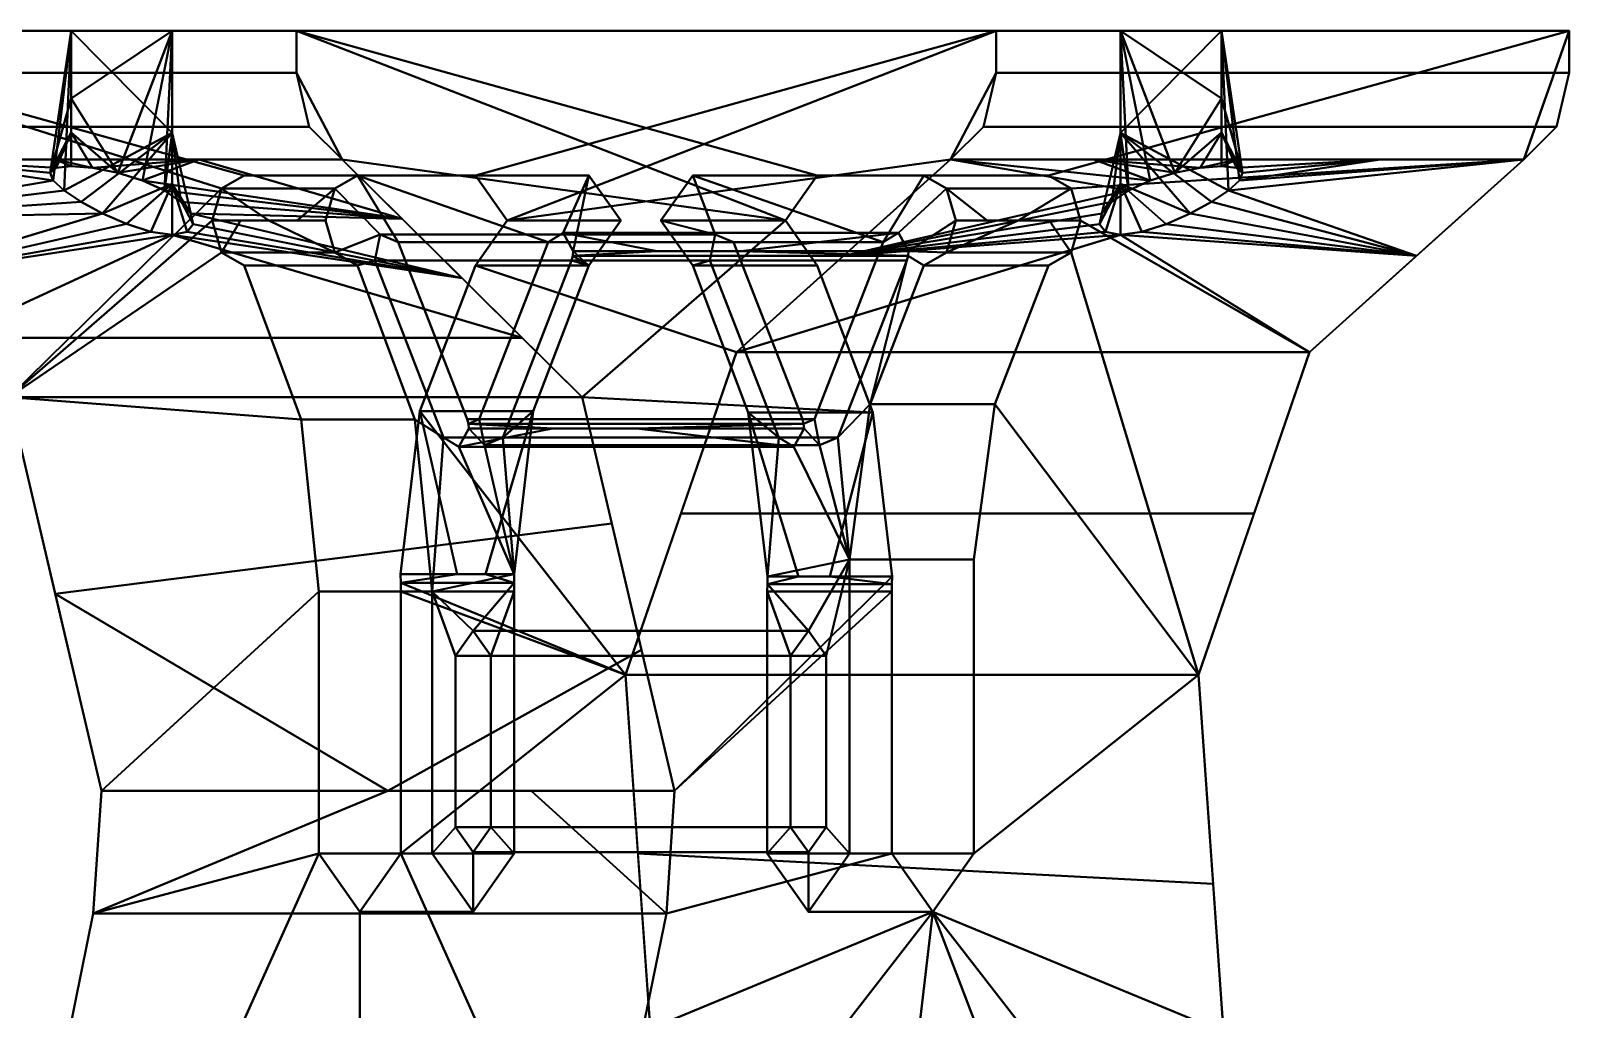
# Model space of a CAD drawing. Header units: millimetres. Extents: x -3275 to 3275, y -1040 to 450.
# Drawn here: x 53.5 to 121.8, y -497.3 to -454 of the extents above; entities that cross this region are included whole.
import ezdxf

# ---------------------------------------------------------------- set-up
doc = ezdxf.new("R2010")
doc.units = ezdxf.units.MM
doc.layers.add('I-FURN-PNLS', color=7, linetype='Continuous', lineweight=40)

msp = doc.modelspace()

# ---------------------------------------------------------------- meshes
at = {"layer": 'I-FURN-PNLS', "color": 250, "true_color": 0x191919}
mesh = msp.add_polyface(dxfattribs=at)
corners = [(65.329, -453.97, 871.962), (39.916, -453.97, 897.375), (96.343, -453.97, 953.802), (121.757, -453.97, 928.389), (101.855, -453.97, 933.901), (106.345, -453.97, 933.901), (106.345, -453.97, 938.391), (101.855, -453.97, 938.391), (55.327, -453.97, 887.373), (59.818, -453.97, 887.373), (59.818, -453.97, 891.863), (55.327, -453.97, 891.863)]
mesh.append_faces([[corners[k] for k in face] for face in [(9, 0, 8), (1, 8, 0)]], dxfattribs={"vtx0": -1, "vtx1": -1, "color": 250})
mesh.append_faces([[corners[k] for k in face] for face in [(3, 5, 6), (2, 6, 7), (6, 2, 3), (2, 7, 4, 1)]], dxfattribs={"vtx0": -1, "vtx2": -1, "color": 250})
mesh.append_faces([[corners[k] for k in face] for face in [(0, 9, 10, 4)]], dxfattribs={"vtx0": -1, "vtx2": -1, "vtx3": -1, "color": 250})
mesh.append_faces([[corners[k] for k in face] for face in [(11, 8, 1)]], dxfattribs={"vtx1": -1, "vtx2": -1, "color": 250})
mesh.append_faces([[corners[k] for k in face] for face in [(10, 11, 1, 4)]], dxfattribs={"vtx1": -1, "vtx2": -1, "vtx3": -1, "color": 250})
mesh.append_faces([[corners[k] for k in face] for face in [(4, 5, 3, 0)]], dxfattribs={"vtx1": -1, "vtx3": -1, "color": 250})
mesh = msp.add_polyface(dxfattribs=at)
corners = [(39.916, -453.97, 897.375), (65.329, -453.97, 871.962), (65.329, -455.837, 871.962), (39.916, -455.837, 897.375)]
mesh.append_faces([[corners[k] for k in face] for face in [(0, 1, 2, 3)]], dxfattribs={"color": 250})
mesh = msp.add_polyface(dxfattribs=at)
corners = [(96.343, -453.97, 953.802), (39.916, -453.97, 897.375), (39.916, -455.837, 897.375), (40.476, -458.227, 897.935), (41.934, -459.67, 899.393), (52.585, -470.212, 910.043), (56.674, -487.663, 914.133), (56.313, -493.106, 913.772), (55.24, -498.359, 912.699), (51.374, -506.629, 908.833), (50.017, -516.355, 907.476), (53.476, -531.412, 910.935), (62.533, -540.717, 919.991), (73.727, -540.717, 931.186), (82.783, -531.412, 940.242), (86.242, -516.355, 943.701), (84.886, -506.629, 942.345), (81.019, -498.359, 938.478), (79.907, -482.522, 937.366), (84.829, -468.21, 942.288), (94.325, -459.67, 951.784), (95.783, -458.227, 953.242), (96.343, -455.837, 953.802), (61.589, -462.38, 919.048), (62.003, -460.966, 919.462), (63.003, -460.38, 920.462), (73.256, -460.38, 930.715), (74.67, -462.38, 932.129), (73.256, -464.38, 930.715), (70.793, -470.829, 928.252), (69.941, -478.06, 927.4), (69.944, -478.44, 927.402), (69.95, -478.82, 927.409), (69.95, -490.445, 927.409), (68.13, -493.02, 925.589), (66.309, -490.445, 923.768), (66.309, -478.82, 923.768), (65.537, -471.197, 922.996), (63.003, -464.38, 920.462), (62.003, -463.795, 919.462), (79.769, -516.355, 937.228), (76.36, -527.994, 933.819), (68.13, -532.815, 925.589), (59.9, -527.994, 917.359), (56.491, -516.355, 913.95), (59.9, -504.716, 917.359), (68.13, -499.895, 925.589), (76.36, -504.716, 933.819)]
mesh.append_faces([[corners[k] for k in face] for face in [(22, 20, 21)]], dxfattribs={"vtx0": -1, "color": 250})
mesh.append_faces([[corners[k] for k in face] for face in [(10, 44, 9), (23, 5, 39), (24, 5, 23), (39, 5, 37, 38), (33, 18, 32), (32, 18, 31), (27, 0, 26)]], dxfattribs={"vtx0": -1, "vtx1": -1, "color": 250})
mesh.append_faces([[corners[k] for k in face] for face in [(0, 27, 20, 22)]], dxfattribs={"vtx0": -1, "vtx1": -1, "vtx2": -1, "color": 250})
mesh.append_faces([[corners[k] for k in face] for face in [(33, 47, 17, 18)]], dxfattribs={"vtx0": -1, "vtx1": -1, "vtx3": -1, "color": 250})
mesh.append_faces([[corners[k] for k in face] for face in [(44, 10, 11, 43), (45, 8, 9, 44), (43, 11, 12, 42), (35, 45, 46, 34), (1, 25, 26, 0), (13, 41, 42, 12), (41, 13, 14), (40, 15, 16), (19, 28, 29, 18)]], dxfattribs={"vtx0": -1, "vtx2": -1, "color": 250})
mesh.append_faces([[corners[k] for k in face] for face in [(18, 29, 30, 31)]], dxfattribs={"vtx0": -1, "vtx3": -1, "color": 250})
mesh.append_faces([[corners[k] for k in face] for face in [(24, 25, 1)]], dxfattribs={"vtx1": -1, "vtx2": -1, "color": 250})
mesh.append_faces([[corners[k] for k in face] for face in [(7, 8, 45, 35), (4, 5, 24, 1)]], dxfattribs={"vtx1": -1, "vtx2": -1, "vtx3": -1, "color": 250})
mesh.append_faces([[corners[k] for k in face] for face in [(6, 7, 35, 36), (36, 37, 5, 6), (33, 34, 46, 47), (14, 15, 40, 41), (16, 17, 47, 40), (19, 20, 27, 28)]], dxfattribs={"vtx1": -1, "vtx3": -1, "color": 250})
mesh.append_faces([[corners[k] for k in face] for face in [(2, 3, 4, 1)]], dxfattribs={"vtx2": -1, "color": 250})
mesh = msp.add_polyface(dxfattribs=at)
corners = [(55.327, -453.97, 887.373), (55.327, -453.97, 891.863), (59.818, -453.97, 891.863), (59.818, -456.232, 891.863), (59.818, -458.494, 891.863), (59.818, -460.755, 891.863), (59.818, -463.017, 891.863), (58.866, -462.884, 892.518), (57.788, -462.535, 892.786), (56.729, -462.064, 892.679), (55.78, -461.548, 892.239), (55.022, -461.046, 891.509), (54.536, -460.606, 890.547), (54.402, -460.265, 889.441), (54.671, -460.051, 888.33), (55.327, -459.979, 887.373), (55.327, -458.477, 887.373), (55.327, -456.975, 887.373), (55.327, -455.472, 887.373)]
mesh.append_faces([[corners[k] for k in face] for face in [(5, 9, 4)]], dxfattribs={"vtx0": -1, "vtx1": -1, "color": 250})
mesh.append_faces([[corners[k] for k in face] for face in [(1, 13, 17), (11, 1, 4)]], dxfattribs={"vtx0": -1, "vtx1": -1, "vtx2": -1, "color": 250})
mesh.append_faces([[corners[k] for k in face] for face in [(5, 7, 8), (5, 8, 9), (4, 9, 10), (13, 16, 17)]], dxfattribs={"vtx0": -1, "vtx2": -1, "color": 250})
mesh.append_faces([[corners[k] for k in face] for face in [(10, 11, 4), (11, 12, 1), (13, 14, 16), (12, 13, 1)]], dxfattribs={"vtx1": -1, "vtx2": -1, "color": 250})
mesh.append_faces([[corners[k] for k in face] for face in [(5, 6, 7), (14, 15, 16), (18, 0, 1, 17)]], dxfattribs={"vtx2": -1, "color": 250})
mesh.append_faces([[corners[k] for k in face] for face in [(1, 2, 3, 4)]], dxfattribs={"vtx3": -1, "color": 250})
mesh = msp.add_polyface(dxfattribs=at)
corners = [(59.818, -463.017, 891.863), (59.818, -460.755, 891.863), (59.818, -458.494, 891.863), (59.818, -456.232, 891.863), (59.818, -453.97, 891.863), (59.818, -453.97, 887.373), (55.327, -453.97, 887.373), (55.327, -455.472, 887.373), (55.327, -456.975, 887.373), (55.327, -458.477, 887.373), (55.327, -459.979, 887.373), (56.285, -460.051, 886.716), (57.397, -460.265, 886.448), (58.502, -460.606, 886.582), (59.465, -461.047, 887.068), (60.193, -461.548, 887.826), (60.633, -462.064, 888.774), (60.74, -462.536, 889.835), (60.472, -462.884, 890.912)]
mesh.append_faces([[corners[k] for k in face] for face in [(13, 5, 12), (2, 16, 1)]], dxfattribs={"vtx0": -1, "vtx1": -1, "color": 250})
mesh.append_faces([[corners[k] for k in face] for face in [(8, 12, 5), (2, 5, 14)]], dxfattribs={"vtx0": -1, "vtx1": -1, "vtx2": -1, "color": 250})
mesh.append_faces([[corners[k] for k in face] for face in [(5, 13, 14), (2, 15, 16), (1, 17, 18), (2, 14, 15)]], dxfattribs={"vtx0": -1, "vtx2": -1, "color": 250})
mesh.append_faces([[corners[k] for k in face] for face in [(10, 11, 9), (7, 8, 5, 6)]], dxfattribs={"vtx1": -1, "color": 250})
mesh.append_faces([[corners[k] for k in face] for face in [(11, 12, 9), (8, 9, 12), (16, 17, 1)]], dxfattribs={"vtx1": -1, "vtx2": -1, "color": 250})
mesh.append_faces([[corners[k] for k in face] for face in [(18, 0, 1), (3, 4, 5, 2)]], dxfattribs={"vtx2": -1, "color": 250})
mesh = msp.add_polyface(dxfattribs=at)
corners = [(106.432, -498.359, 913.065), (110.299, -506.629, 916.931), (111.656, -516.355, 918.288), (108.196, -531.412, 914.828), (99.14, -540.717, 905.772), (87.946, -540.717, 894.578), (78.89, -531.412, 885.522), (75.43, -516.355, 882.063), (76.787, -506.629, 883.419), (80.654, -498.359, 887.286), (81.726, -493.106, 888.358), (82.088, -487.663, 888.72), (77.998, -470.212, 884.63), (67.347, -459.67, 873.98), (65.889, -458.227, 872.521), (65.329, -455.837, 871.962), (65.329, -453.97, 871.962), (121.757, -453.97, 928.389), (121.757, -455.837, 928.389), (121.197, -458.227, 927.829), (119.739, -459.67, 926.371), (110.243, -468.21, 916.875), (105.32, -482.522, 911.953), (100.084, -462.38, 906.716), (99.67, -460.966, 906.302), (98.67, -460.38, 905.302), (88.417, -460.38, 895.049), (87.002, -462.38, 893.634), (88.417, -464.38, 895.049), (90.878, -470.887, 897.51), (91.729, -478.168, 898.361), (91.727, -478.494, 898.359), (91.722, -478.82, 898.354), (91.722, -490.445, 898.354), (93.543, -493.02, 900.175), (95.364, -490.445, 901.996), (95.361, -477.407, 901.994), (96.283, -470.521, 902.915), (98.67, -464.38, 905.302), (99.67, -463.795, 906.302)]
mesh.append_faces([[corners[k] for k in face] for face in [(20, 17, 18, 19)]], dxfattribs={"vtx0": -1, "color": 250})
mesh.append_faces([[corners[k] for k in face] for face in [(39, 22, 37, 38)]], dxfattribs={"vtx0": -1, "vtx1": -1, "color": 250})
mesh.append_faces([[corners[k] for k in face] for face in [(16, 27, 13, 15)]], dxfattribs={"vtx0": -1, "vtx1": -1, "vtx2": -1, "color": 250})
mesh.append_faces([[corners[k] for k in face] for face in [(33, 10, 11, 32), (27, 12, 13), (16, 26, 27), (12, 29, 30, 11), (0, 34, 35, 22), (21, 23, 24, 20)]], dxfattribs={"vtx0": -1, "vtx2": -1, "color": 250})
mesh.append_faces([[corners[k] for k in face] for face in [(34, 7, 8, 9)]], dxfattribs={"vtx0": -1, "vtx3": -1, "color": 250})
mesh.append_faces([[corners[k] for k in face] for face in [(6, 7, 34, 5), (31, 32, 11, 30), (28, 29, 12, 27), (4, 5, 34, 3), (36, 37, 22, 35), (1, 2, 34, 0), (2, 3, 34)]], dxfattribs={"vtx1": -1, "vtx2": -1, "color": 250})
mesh.append_faces([[corners[k] for k in face] for face in [(24, 25, 17, 20)]], dxfattribs={"vtx1": -1, "vtx2": -1, "vtx3": -1, "color": 250})
mesh.append_faces([[corners[k] for k in face] for face in [(9, 10, 33, 34), (25, 26, 16, 17), (39, 23, 21, 22)]], dxfattribs={"vtx1": -1, "vtx3": -1, "color": 250})
mesh.append_faces([[corners[k] for k in face] for face in [(13, 14, 15)]], dxfattribs={"vtx2": -1, "color": 250})
mesh = msp.add_polyface(dxfattribs=at)
corners = [(121.757, -453.97, 928.389), (96.343, -453.97, 953.802), (96.343, -455.837, 953.802), (121.757, -455.837, 928.389)]
mesh.append_faces([[corners[k] for k in face] for face in [(2, 3, 0, 1)]], dxfattribs={"color": 250})
mesh = msp.add_polyface(dxfattribs=at)
corners = [(101.855, -453.97, 933.901), (101.855, -453.97, 938.391), (106.345, -453.97, 938.391), (106.345, -455.472, 938.391), (106.345, -456.975, 938.391), (106.345, -458.477, 938.391), (106.345, -459.979, 938.391), (105.388, -460.051, 939.048), (104.276, -460.265, 939.316), (103.171, -460.606, 939.182), (102.208, -461.047, 938.695), (101.479, -461.548, 937.938), (101.039, -462.064, 936.989), (100.933, -462.536, 935.929), (101.201, -462.884, 934.852), (101.855, -463.017, 933.901), (101.855, -460.755, 933.901), (101.855, -458.494, 933.901), (101.855, -456.232, 933.901)]
mesh.append_faces([[corners[k] for k in face] for face in [(9, 1, 8)]], dxfattribs={"vtx0": -1, "vtx1": -1, "color": 250})
mesh.append_faces([[corners[k] for k in face] for face in [(4, 8, 1), (10, 17, 1)]], dxfattribs={"vtx0": -1, "vtx1": -1, "vtx2": -1, "color": 250})
mesh.append_faces([[corners[k] for k in face] for face in [(1, 9, 10), (17, 11, 12), (16, 13, 14), (12, 16, 17), (17, 10, 11)]], dxfattribs={"vtx0": -1, "vtx2": -1, "color": 250})
mesh.append_faces([[corners[k] for k in face] for face in [(7, 8, 5), (4, 5, 8), (12, 13, 16)]], dxfattribs={"vtx1": -1, "vtx2": -1, "color": 250})
mesh.append_faces([[corners[k] for k in face] for face in [(5, 6, 7), (14, 15, 16), (18, 0, 1, 17)]], dxfattribs={"vtx2": -1, "color": 250})
mesh.append_faces([[corners[k] for k in face] for face in [(1, 2, 3, 4)]], dxfattribs={"vtx3": -1, "color": 250})
mesh = msp.add_polyface(dxfattribs=at)
corners = [(106.345, -459.979, 938.391), (106.345, -458.477, 938.391), (106.345, -456.975, 938.391), (106.345, -455.472, 938.391), (106.345, -453.97, 938.391), (106.345, -453.97, 933.901), (101.855, -453.97, 933.901), (101.855, -456.232, 933.901), (101.855, -458.494, 933.901), (101.855, -460.755, 933.901), (101.855, -463.017, 933.901), (102.807, -462.884, 933.246), (103.884, -462.536, 932.978), (104.944, -462.064, 933.085), (105.892, -461.548, 933.525), (106.65, -461.046, 934.254), (107.136, -460.606, 935.217), (107.27, -460.265, 936.323), (107.002, -460.051, 937.434)]
mesh.append_faces([[corners[k] for k in face] for face in [(9, 13, 8), (2, 17, 1)]], dxfattribs={"vtx0": -1, "vtx1": -1, "color": 250})
mesh.append_faces([[corners[k] for k in face] for face in [(17, 2, 5), (15, 5, 8)]], dxfattribs={"vtx0": -1, "vtx1": -1, "vtx2": -1, "color": 250})
mesh.append_faces([[corners[k] for k in face] for face in [(9, 11, 12), (9, 12, 13)]], dxfattribs={"vtx0": -1, "vtx2": -1, "color": 250})
mesh.append_faces([[corners[k] for k in face] for face in [(14, 15, 8), (13, 14, 8), (15, 16, 5), (17, 18, 1), (16, 17, 5)]], dxfattribs={"vtx1": -1, "vtx2": -1, "color": 250})
mesh.append_faces([[corners[k] for k in face] for face in [(9, 10, 11), (18, 0, 1), (3, 4, 5, 2)]], dxfattribs={"vtx2": -1, "color": 250})
mesh.append_faces([[corners[k] for k in face] for face in [(5, 6, 7, 8)]], dxfattribs={"vtx3": -1, "color": 250})
mesh = msp.add_polyface(dxfattribs=at)
corners = [(39.916, -455.837, 897.375), (65.329, -455.837, 871.962), (65.889, -458.227, 872.521), (67.347, -459.67, 873.98), (41.934, -459.67, 899.393), (40.476, -458.227, 897.935)]
mesh.append_faces([[corners[k] for k in face] for face in [(0, 1, 2, 5)]], dxfattribs={"vtx2": -1, "color": 250})
mesh.append_faces([[corners[k] for k in face] for face in [(2, 3, 4, 5)]], dxfattribs={"vtx3": -1, "color": 250})
mesh = msp.add_polyface(dxfattribs=at)
corners = [(94.325, -459.67, 951.784), (119.739, -459.67, 926.371), (121.197, -458.227, 927.829), (121.757, -455.837, 928.389), (96.343, -455.837, 953.802), (95.783, -458.227, 953.242)]
mesh.append_faces([[corners[k] for k in face] for face in [(5, 0, 1, 2), (2, 3, 4, 5)]], dxfattribs={"vtx3": -1, "color": 250})
mesh = msp.add_polyface(dxfattribs=at)
corners = [(41.934, -459.67, 899.393), (67.347, -459.67, 873.98), (77.998, -470.212, 884.63), (82.088, -487.663, 888.72), (75.735, -487.663, 895.073), (69.381, -487.663, 901.427), (63.028, -487.663, 907.78), (56.674, -487.663, 914.133), (52.585, -470.212, 910.043), (59.818, -463.017, 891.863), (60.472, -462.884, 890.912), (60.74, -462.536, 889.835), (60.633, -462.064, 888.774), (60.193, -461.548, 887.826), (59.465, -461.047, 887.068), (58.502, -460.606, 886.582), (57.397, -460.265, 886.448), (56.285, -460.051, 886.716), (55.327, -459.979, 887.373), (54.671, -460.051, 888.33), (54.402, -460.265, 889.441), (54.536, -460.606, 890.547), (55.022, -461.046, 891.509), (55.78, -461.548, 892.239), (56.729, -462.064, 892.679), (57.788, -462.535, 892.786), (58.866, -462.884, 892.518), (54.641, -459.67, 886.686), (72.673, -464.941, 879.305), (47.259, -464.941, 904.718), (60.994, -459.67, 880.333), (48.287, -459.67, 893.04), (70.01, -462.305, 876.642), (44.597, -462.305, 902.056), (80.624, -481.416, 887.256), (54.63, -478.937, 912.088), (49.922, -467.576, 907.381), (75.335, -467.576, 881.967), (79.311, -475.814, 885.943)]
mesh.append_faces([[corners[k] for k in face] for face in [(31, 33, 0)]], dxfattribs={"vtx0": -1, "color": 250})
mesh.append_faces([[corners[k] for k in face] for face in [(9, 29, 26), (11, 28, 10), (13, 32, 12), (10, 28, 9), (23, 33, 22), (21, 31, 20), (27, 19, 31), (14, 32, 13), (25, 29, 24), (12, 28, 11), (24, 33, 23), (15, 32, 14), (18, 27, 17), (26, 29, 25), (20, 31, 19), (19, 27, 18), (28, 12, 32)]], dxfattribs={"vtx0": -1, "vtx1": -1, "color": 250})
mesh.append_faces([[corners[k] for k in face] for face in [(36, 9, 37), (31, 21, 33), (30, 32, 15)]], dxfattribs={"vtx0": -1, "vtx1": -1, "vtx2": -1, "color": 250})
mesh.append_faces([[corners[k] for k in face] for face in [(36, 37, 2, 8), (9, 36, 29), (8, 2, 38, 35), (17, 27, 30), (30, 15, 16), (9, 28, 37)]], dxfattribs={"vtx0": -1, "vtx2": -1, "color": 250})
mesh.append_faces([[corners[k] for k in face] for face in [(35, 38, 34, 5)]], dxfattribs={"vtx0": -1, "vtx2": -1, "vtx3": -1, "color": 250})
mesh.append_faces([[corners[k] for k in face] for face in [(29, 33, 24), (21, 22, 33), (16, 17, 30)]], dxfattribs={"vtx1": -1, "vtx2": -1, "color": 250})
mesh.append_faces([[corners[k] for k in face] for face in [(6, 7, 35, 5), (30, 1, 32)]], dxfattribs={"vtx2": -1, "color": 250})
mesh.append_faces([[corners[k] for k in face] for face in [(34, 3, 4, 5)]], dxfattribs={"vtx3": -1, "color": 250})
mesh = msp.add_polyface(dxfattribs=at)
corners = [(81.019, -498.359, 938.478), (106.432, -498.359, 913.065), (105.32, -482.522, 911.953), (110.243, -468.21, 916.875), (119.739, -459.67, 926.371), (94.325, -459.67, 951.784), (84.829, -468.21, 942.288), (79.907, -482.522, 937.366), (106.345, -459.979, 938.391), (107.002, -460.051, 937.434), (107.27, -460.265, 936.323), (107.136, -460.606, 935.217), (106.65, -461.046, 934.254), (105.892, -461.548, 933.525), (104.944, -462.064, 933.085), (103.884, -462.536, 932.978), (102.807, -462.884, 933.246), (101.855, -463.017, 933.901), (101.201, -462.884, 934.852), (100.933, -462.536, 935.929), (101.039, -462.064, 936.989), (101.479, -461.548, 937.938), (102.208, -461.047, 938.695), (103.171, -460.606, 939.182), (104.276, -460.265, 939.316), (105.388, -460.051, 939.048), (114.991, -463.94, 921.623), (107.032, -459.67, 939.077), (89.577, -463.94, 947.036), (113.385, -459.67, 932.724), (100.679, -459.67, 945.431), (82.368, -475.366, 939.827), (107.782, -475.366, 914.414), (105.971, -491.781, 912.603), (80.463, -490.441, 937.922)]
mesh.append_faces([[corners[k] for k in face] for face in [(27, 9, 29), (13, 26, 12), (10, 29, 9), (20, 28, 19), (19, 28, 18), (9, 27, 8), (21, 28, 20), (17, 26, 16), (16, 26, 15), (15, 26, 14), (4, 12, 26)]], dxfattribs={"vtx0": -1, "vtx1": -1, "color": 250})
mesh.append_faces([[corners[k] for k in face] for face in [(17, 6, 3)]], dxfattribs={"vtx0": -1, "vtx1": -1, "vtx2": -1, "color": 250})
mesh.append_faces([[corners[k] for k in face] for face in [(30, 23, 24), (22, 5, 28), (23, 30, 5), (11, 4, 29), (34, 33, 2, 7), (28, 17, 18), (17, 28, 6), (25, 27, 30), (7, 2, 32, 31)]], dxfattribs={"vtx0": -1, "vtx2": -1, "color": 250})
mesh.append_faces([[corners[k] for k in face] for face in [(24, 25, 30), (25, 8, 27), (22, 23, 5), (21, 22, 28), (10, 11, 29), (11, 12, 4), (13, 14, 26), (3, 26, 17)]], dxfattribs={"vtx1": -1, "vtx2": -1, "color": 250})
mesh.append_faces([[corners[k] for k in face] for face in [(6, 31, 32, 3)]], dxfattribs={"vtx1": -1, "vtx3": -1, "color": 250})
mesh.append_faces([[corners[k] for k in face] for face in [(0, 1, 33, 34)]], dxfattribs={"vtx2": -1, "color": 250})
mesh = msp.add_polyface(dxfattribs=at)
corners = [(68.031, -460.38, 915.435), (63.003, -460.38, 920.462), (62.003, -460.966, 919.462), (61.589, -462.38, 919.048), (62.846, -462.38, 917.791), (64.103, -462.38, 916.534), (65.36, -462.38, 915.277), (66.616, -462.38, 914.02), (67.031, -460.966, 914.435)]
mesh.append_faces([[corners[k] for k in face] for face in [(8, 6, 7)]], dxfattribs={"vtx0": -1, "color": 250})
mesh.append_faces([[corners[k] for k in face] for face in [(1, 2, 8, 0)]], dxfattribs={"vtx1": -1, "color": 250})
mesh.append_faces([[corners[k] for k in face] for face in [(5, 6, 8, 2)]], dxfattribs={"vtx1": -1, "vtx2": -1, "vtx3": -1, "color": 250})
mesh.append_faces([[corners[k] for k in face] for face in [(2, 3, 4, 5)]], dxfattribs={"vtx3": -1, "color": 250})
mesh = msp.add_polyface(dxfattribs=at)
corners = [(63.003, -460.38, 920.462), (68.031, -460.38, 915.435), (78.284, -460.38, 925.688), (73.256, -460.38, 930.715)]
mesh.append_faces([[corners[k] for k in face] for face in [(0, 1, 2, 3)]], dxfattribs={"color": 250})
mesh = msp.add_polyface(dxfattribs=at)
corners = [(71.336, -478.82, 918.74), (71.336, -490.445, 918.74), (73.157, -493.02, 920.561), (74.978, -490.445, 922.382), (74.978, -478.82, 922.382), (74.971, -478.44, 922.375), (74.969, -478.06, 922.373), (75.82, -470.829, 923.224), (78.284, -464.38, 925.688), (79.698, -462.38, 927.102), (78.284, -460.38, 925.688), (68.031, -460.38, 915.435), (67.031, -460.966, 914.435), (66.616, -462.38, 914.02), (67.031, -463.795, 914.435), (68.031, -464.38, 915.435), (70.565, -471.197, 917.969), (72.893, -471.192, 920.297), (72.948, -471.388, 920.352), (72.967, -471.598, 920.371), (72.519, -472.415, 919.923), (71.848, -472.005, 919.252), (68.793, -464.148, 916.197), (69.028, -463.003, 916.432), (69.838, -463.335, 917.242), (74.466, -472.005, 921.87), (73.656, -472.337, 921.06), (73.421, -471.192, 920.825), (76.477, -463.335, 923.881), (77.148, -462.925, 924.551), (77.595, -463.742, 924.999), (77.577, -463.951, 924.981), (77.522, -464.148, 924.926), (72.371, -481.681, 919.775), (73.157, -480.569, 920.561), (73.944, -481.681, 921.348), (73.944, -489.276, 921.348), (73.157, -490.388, 920.561), (72.371, -489.276, 919.775)]
mesh.append_faces([[corners[k] for k in face] for face in [(0, 21, 16), (34, 0, 33), (18, 27, 17), (26, 6, 25), (31, 8, 30), (30, 10, 29)]], dxfattribs={"vtx0": -1, "vtx1": -1, "color": 250})
mesh.append_faces([[corners[k] for k in face] for face in [(6, 0, 34, 5), (11, 24, 28)]], dxfattribs={"vtx0": -1, "vtx1": -1, "vtx2": -1, "color": 250})
mesh.append_faces([[corners[k] for k in face] for face in [(33, 0, 1, 38), (27, 18, 19, 26), (23, 14, 15, 22), (16, 21, 22, 15), (3, 36, 37, 2), (25, 6, 7), (8, 31, 32)]], dxfattribs={"vtx0": -1, "vtx2": -1, "color": 250})
mesh.append_faces([[corners[k] for k in face] for face in [(26, 19, 20, 6)]], dxfattribs={"vtx0": -1, "vtx2": -1, "vtx3": -1, "color": 250})
mesh.append_faces([[corners[k] for k in face] for face in [(13, 14, 23, 12), (9, 10, 30, 8)]], dxfattribs={"vtx1": -1, "vtx2": -1, "color": 250})
mesh.append_faces([[corners[k] for k in face] for face in [(20, 21, 0, 6)]], dxfattribs={"vtx1": -1, "vtx2": -1, "vtx3": -1, "color": 250})
mesh.append_faces([[corners[k] for k in face] for face in [(37, 38, 1, 2), (11, 12, 23, 24), (24, 17, 27, 28), (34, 35, 4, 5), (35, 36, 3, 4), (32, 25, 7, 8), (28, 29, 10, 11)]], dxfattribs={"vtx1": -1, "vtx3": -1, "color": 250})
mesh = msp.add_polyface(dxfattribs=at)
corners = [(73.256, -460.38, 930.715), (78.284, -460.38, 925.688), (79.698, -462.38, 927.102), (78.284, -464.38, 925.688), (73.256, -464.38, 930.715), (74.67, -462.38, 932.129)]
mesh.append_faces([[corners[k] for k in face] for face in [(4, 5, 2, 3)]], dxfattribs={"vtx1": -1, "color": 250})
mesh.append_faces([[corners[k] for k in face] for face in [(0, 1, 2, 5)]], dxfattribs={"vtx2": -1, "color": 250})
mesh = msp.add_polyface(dxfattribs=at)
corners = [(88.417, -460.38, 895.049), (82.894, -460.38, 900.571), (81.48, -462.38, 899.157), (82.894, -464.38, 900.571), (88.417, -464.38, 895.049), (87.002, -462.38, 893.634)]
mesh.append_faces([[corners[k] for k in face] for face in [(4, 5, 2, 3)]], dxfattribs={"vtx1": -1, "color": 250})
mesh.append_faces([[corners[k] for k in face] for face in [(0, 1, 2, 5)]], dxfattribs={"vtx2": -1, "color": 250})
mesh = msp.add_polyface(dxfattribs=at)
corners = [(89.839, -477.407, 907.516), (89.841, -490.445, 907.518), (88.021, -493.02, 905.698), (86.2, -490.445, 903.877), (86.2, -478.82, 903.877), (86.205, -478.494, 903.882), (86.206, -478.168, 903.884), (85.356, -470.887, 903.033), (82.894, -464.38, 900.571), (81.48, -462.38, 899.157), (82.894, -460.38, 900.571), (93.147, -460.38, 910.824), (94.147, -460.966, 911.824), (94.561, -462.38, 912.238), (94.147, -463.795, 911.824), (93.147, -464.38, 910.824), (90.76, -470.521, 908.437), (92.459, -463.742, 910.136), (92.011, -462.925, 909.688), (91.34, -463.335, 909.017), (88.285, -471.192, 905.962), (88.52, -472.337, 906.197), (89.33, -472.005, 907.007), (92.385, -464.148, 910.062), (92.44, -463.951, 910.117), (83.656, -464.148, 901.333), (86.712, -472.005, 904.389), (87.382, -472.415, 905.06), (87.83, -471.598, 905.507), (87.812, -471.388, 905.489), (87.757, -471.192, 905.434), (84.701, -463.335, 902.378), (83.891, -463.003, 901.568), (88.807, -489.276, 906.484), (88.807, -481.681, 906.484), (88.021, -480.569, 905.698), (87.234, -481.681, 904.911), (87.234, -489.276, 904.911), (88.021, -490.388, 905.698)]
mesh.append_faces([[corners[k] for k in face] for face in [(7, 26, 6), (10, 32, 9), (30, 20, 29), (35, 0, 34), (14, 17, 13)]], dxfattribs={"vtx0": -1, "vtx1": -1, "color": 250})
mesh.append_faces([[corners[k] for k in face] for face in [(3, 37, 38, 2), (20, 30, 31, 19), (34, 0, 1, 33), (0, 21, 22), (16, 22, 23), (15, 24, 17, 14)]], dxfattribs={"vtx0": -1, "vtx2": -1, "color": 250})
mesh.append_faces([[corners[k] for k in face] for face in [(35, 5, 6, 0), (6, 26, 27, 0)]], dxfattribs={"vtx0": -1, "vtx2": -1, "vtx3": -1, "color": 250})
mesh.append_faces([[corners[k] for k in face] for face in [(16, 0, 22), (10, 11, 19)]], dxfattribs={"vtx1": -1, "vtx2": -1, "color": 250})
mesh.append_faces([[corners[k] for k in face] for face in [(27, 28, 21, 0), (31, 32, 10, 19)]], dxfattribs={"vtx1": -1, "vtx2": -1, "vtx3": -1, "color": 250})
mesh.append_faces([[corners[k] for k in face] for face in [(4, 5, 35, 36), (3, 4, 36, 37), (32, 25, 8, 9), (7, 8, 25, 26), (28, 29, 20, 21), (1, 2, 38, 33), (23, 24, 15, 16), (17, 18, 12, 13), (18, 19, 11, 12)]], dxfattribs={"vtx1": -1, "vtx3": -1, "color": 250})
mesh = msp.add_polyface(dxfattribs=at)
corners = [(98.67, -460.38, 905.302), (93.147, -460.38, 910.824), (82.894, -460.38, 900.571), (88.417, -460.38, 895.049)]
mesh.append_faces([[corners[k] for k in face] for face in [(0, 1, 2, 3)]], dxfattribs={"color": 250})
mesh = msp.add_polyface(dxfattribs=at)
corners = [(93.147, -460.38, 910.824), (98.67, -460.38, 905.302), (99.67, -460.966, 906.302), (100.084, -462.38, 906.716), (98.703, -462.38, 908.097), (97.323, -462.38, 909.477), (95.942, -462.38, 910.858), (94.561, -462.38, 912.238), (94.147, -460.966, 911.824)]
mesh.append_faces([[corners[k] for k in face] for face in [(8, 6, 7)]], dxfattribs={"vtx0": -1, "color": 250})
mesh.append_faces([[corners[k] for k in face] for face in [(1, 2, 8, 0)]], dxfattribs={"vtx1": -1, "color": 250})
mesh.append_faces([[corners[k] for k in face] for face in [(5, 6, 8, 2)]], dxfattribs={"vtx1": -1, "vtx2": -1, "vtx3": -1, "color": 250})
mesh.append_faces([[corners[k] for k in face] for face in [(2, 3, 4, 5)]], dxfattribs={"vtx3": -1, "color": 250})
mesh = msp.add_polyface(dxfattribs=at)
corners = [(61.589, -462.38, 919.048), (62.003, -463.795, 919.462), (63.003, -464.38, 920.462), (68.031, -464.38, 915.435), (67.031, -463.795, 914.435), (66.616, -462.38, 914.02), (65.36, -462.38, 915.277), (64.103, -462.38, 916.534), (62.846, -462.38, 917.791)]
mesh.append_faces([[corners[k] for k in face] for face in [(1, 4, 7, 8)]], dxfattribs={"vtx0": -1, "vtx1": -1, "vtx3": -1, "color": 250})
mesh.append_faces([[corners[k] for k in face] for face in [(2, 3, 4, 1), (8, 0, 1)]], dxfattribs={"vtx2": -1, "color": 250})
mesh.append_faces([[corners[k] for k in face] for face in [(4, 5, 6, 7)]], dxfattribs={"vtx3": -1, "color": 250})
mesh = msp.add_polyface(dxfattribs=at)
corners = [(100.084, -462.38, 906.716), (99.67, -463.795, 906.302), (98.67, -464.38, 905.302), (93.147, -464.38, 910.824), (94.147, -463.795, 911.824), (94.561, -462.38, 912.238), (95.942, -462.38, 910.858), (97.323, -462.38, 909.477), (98.703, -462.38, 908.097)]
mesh.append_faces([[corners[k] for k in face] for face in [(1, 4, 7, 8)]], dxfattribs={"vtx0": -1, "vtx1": -1, "vtx3": -1, "color": 250})
mesh.append_faces([[corners[k] for k in face] for face in [(2, 3, 4, 1), (8, 0, 1)]], dxfattribs={"vtx2": -1, "color": 250})
mesh.append_faces([[corners[k] for k in face] for face in [(4, 5, 6, 7)]], dxfattribs={"vtx3": -1, "color": 250})
mesh = msp.add_polyface(dxfattribs=at)
corners = [(69.838, -463.335, 917.242), (69.028, -463.003, 916.432), (68.793, -464.148, 916.197), (83.656, -464.148, 901.333), (83.891, -463.003, 901.568), (84.701, -463.335, 902.378)]
mesh.append_faces([[corners[k] for k in face] for face in [(2, 3, 4, 1)]], dxfattribs={"vtx2": -1, "color": 250})
mesh.append_faces([[corners[k] for k in face] for face in [(4, 5, 0, 1)]], dxfattribs={"vtx3": -1, "color": 250})
mesh = msp.add_polyface(dxfattribs=at)
corners = [(76.477, -463.335, 923.881), (91.34, -463.335, 909.017), (92.011, -462.925, 909.688), (92.459, -463.742, 910.136), (88.743, -463.742, 913.852), (85.027, -463.742, 917.568), (81.311, -463.742, 921.284), (77.595, -463.742, 924.999), (77.148, -462.925, 924.551)]
mesh.append_faces([[corners[k] for k in face] for face in [(8, 6, 7)]], dxfattribs={"vtx0": -1, "color": 250})
mesh.append_faces([[corners[k] for k in face] for face in [(4, 5, 2, 3)]], dxfattribs={"vtx1": -1, "color": 250})
mesh.append_faces([[corners[k] for k in face] for face in [(5, 6, 8, 2)]], dxfattribs={"vtx1": -1, "vtx2": -1, "vtx3": -1, "color": 250})
mesh.append_faces([[corners[k] for k in face] for face in [(8, 0, 1, 2)]], dxfattribs={"vtx3": -1, "color": 250})
mesh = msp.add_polyface(dxfattribs=at)
corners = [(72.893, -471.192, 920.297), (69.838, -463.335, 917.242), (84.701, -463.335, 902.378), (87.757, -471.192, 905.434)]
mesh.append_faces([[corners[k] for k in face] for face in [(1, 2, 3, 0)]], dxfattribs={"color": 250})
mesh = msp.add_polyface(dxfattribs=at)
corners = [(76.477, -463.335, 923.881), (73.421, -471.192, 920.825), (88.285, -471.192, 905.962), (91.34, -463.335, 909.017)]
mesh.append_faces([[corners[k] for k in face] for face in [(1, 2, 3, 0)]], dxfattribs={"color": 250})
mesh = msp.add_polyface(dxfattribs=at)
corners = [(92.459, -463.742, 910.136), (92.44, -463.951, 910.117), (92.385, -464.148, 910.062), (77.522, -464.148, 924.926), (77.577, -463.951, 924.981), (77.595, -463.742, 924.999), (81.311, -463.742, 921.284), (85.027, -463.742, 917.568), (88.743, -463.742, 913.852)]
mesh.append_faces([[corners[k] for k in face] for face in [(7, 1, 4, 6)]], dxfattribs={"vtx0": -1, "vtx1": -1, "vtx2": -1, "color": 250})
mesh.append_faces([[corners[k] for k in face] for face in [(3, 4, 1, 2), (5, 6, 4)]], dxfattribs={"vtx1": -1, "color": 250})
mesh.append_faces([[corners[k] for k in face] for face in [(8, 0, 1, 7)]], dxfattribs={"vtx2": -1, "color": 250})
mesh = msp.add_polyface(dxfattribs=at)
corners = [(66.309, -478.82, 923.768), (71.336, -478.82, 918.74), (70.565, -471.197, 917.969), (68.031, -464.38, 915.435), (63.003, -464.38, 920.462), (65.537, -471.197, 922.996)]
mesh.append_faces([[corners[k] for k in face] for face in [(2, 5, 0, 1)]], dxfattribs={"vtx0": -1, "color": 250})
mesh.append_faces([[corners[k] for k in face] for face in [(2, 3, 4, 5)]], dxfattribs={"vtx3": -1, "color": 250})
mesh = msp.add_polyface(dxfattribs=at)
corners = [(68.793, -464.148, 916.197), (71.848, -472.005, 919.252), (86.712, -472.005, 904.389), (83.656, -464.148, 901.333)]
mesh.append_faces([[corners[k] for k in face] for face in [(0, 1, 2, 3)]], dxfattribs={"color": 250})
mesh = msp.add_polyface(dxfattribs=at)
corners = [(69.941, -478.06, 927.4), (70.793, -470.829, 928.252), (73.256, -464.38, 930.715), (78.284, -464.38, 925.688), (75.82, -470.829, 923.224), (74.969, -478.06, 922.373), (73.712, -478.06, 923.63), (72.455, -478.06, 924.886), (71.198, -478.06, 926.143)]
mesh.append_faces([[corners[k] for k in face] for face in [(4, 1, 2, 3)]], dxfattribs={"vtx0": -1, "color": 250})
mesh.append_faces([[corners[k] for k in face] for face in [(4, 6, 7, 1)]], dxfattribs={"vtx0": -1, "vtx2": -1, "vtx3": -1, "color": 250})
mesh.append_faces([[corners[k] for k in face] for face in [(5, 6, 4)]], dxfattribs={"vtx1": -1, "color": 250})
mesh.append_faces([[corners[k] for k in face] for face in [(8, 0, 1, 7)]], dxfattribs={"vtx2": -1, "color": 250})
mesh = msp.add_polyface(dxfattribs=at)
corners = [(74.466, -472.005, 921.87), (77.522, -464.148, 924.926), (92.385, -464.148, 910.062), (89.33, -472.005, 907.007)]
mesh.append_faces([[corners[k] for k in face] for face in [(0, 1, 2, 3)]], dxfattribs={"color": 250})
mesh = msp.add_polyface(dxfattribs=at)
corners = [(91.729, -478.168, 898.361), (90.878, -470.887, 897.51), (88.417, -464.38, 895.049), (82.894, -464.38, 900.571), (85.356, -470.887, 903.033), (86.206, -478.168, 903.884), (87.587, -478.168, 902.503), (88.968, -478.168, 901.122), (90.348, -478.168, 899.742)]
mesh.append_faces([[corners[k] for k in face] for face in [(7, 1, 4, 6)]], dxfattribs={"vtx0": -1, "vtx1": -1, "vtx2": -1, "color": 250})
mesh.append_faces([[corners[k] for k in face] for face in [(5, 6, 4)]], dxfattribs={"vtx1": -1, "color": 250})
mesh.append_faces([[corners[k] for k in face] for face in [(8, 0, 1, 7), (2, 3, 4, 1)]], dxfattribs={"vtx2": -1, "color": 250})
mesh = msp.add_polyface(dxfattribs=at)
corners = [(95.361, -477.407, 901.994), (89.839, -477.407, 907.516), (90.76, -470.521, 908.437), (93.147, -464.38, 910.824), (98.67, -464.38, 905.302), (96.283, -470.521, 902.915)]
mesh.append_faces([[corners[k] for k in face] for face in [(3, 4, 5, 2), (0, 1, 2, 5)]], dxfattribs={"vtx2": -1, "color": 250})
mesh = msp.add_polyface(dxfattribs=at)
corners = [(72.893, -471.192, 920.297), (87.757, -471.192, 905.434), (87.812, -471.388, 905.489), (87.83, -471.598, 905.507), (84.114, -471.598, 909.223), (80.399, -471.598, 912.939), (76.683, -471.598, 916.655), (72.967, -471.598, 920.371), (72.948, -471.388, 920.352)]
mesh.append_faces([[corners[k] for k in face] for face in [(8, 6, 7)]], dxfattribs={"vtx0": -1, "color": 250})
mesh.append_faces([[corners[k] for k in face] for face in [(4, 5, 2, 3)]], dxfattribs={"vtx1": -1, "color": 250})
mesh.append_faces([[corners[k] for k in face] for face in [(5, 6, 8, 2)]], dxfattribs={"vtx1": -1, "vtx2": -1, "vtx3": -1, "color": 250})
mesh.append_faces([[corners[k] for k in face] for face in [(0, 1, 2, 8)]], dxfattribs={"vtx2": -1, "color": 250})
mesh = msp.add_polyface(dxfattribs=at)
corners = [(73.421, -471.192, 920.825), (73.656, -472.337, 921.06), (74.466, -472.005, 921.87), (89.33, -472.005, 907.007), (88.52, -472.337, 906.197), (88.285, -471.192, 905.962)]
mesh.append_faces([[corners[k] for k in face] for face in [(2, 3, 4, 1)]], dxfattribs={"vtx2": -1, "color": 250})
mesh.append_faces([[corners[k] for k in face] for face in [(4, 5, 0, 1)]], dxfattribs={"vtx3": -1, "color": 250})
mesh = msp.add_polyface(dxfattribs=at)
corners = [(87.83, -471.598, 905.507), (87.382, -472.415, 905.06), (86.712, -472.005, 904.389), (71.848, -472.005, 919.252), (72.519, -472.415, 919.923), (72.967, -471.598, 920.371), (76.683, -471.598, 916.655), (80.399, -471.598, 912.939), (84.114, -471.598, 909.223)]
mesh.append_faces([[corners[k] for k in face] for face in [(6, 4, 5)]], dxfattribs={"vtx0": -1, "color": 250})
mesh.append_faces([[corners[k] for k in face] for face in [(7, 1, 4, 6)]], dxfattribs={"vtx0": -1, "vtx1": -1, "vtx2": -1, "color": 250})
mesh.append_faces([[corners[k] for k in face] for face in [(2, 3, 4, 1), (8, 0, 1, 7)]], dxfattribs={"vtx2": -1, "color": 250})
mesh = msp.add_polyface(dxfattribs=at)
corners = [(95.364, -490.445, 901.996), (89.841, -490.445, 907.518), (89.839, -477.407, 907.516), (95.361, -477.407, 901.994)]
mesh.append_faces([[corners[k] for k in face] for face in [(2, 3, 0, 1)]], dxfattribs={"color": 250})
mesh = msp.add_polyface(dxfattribs=at)
corners = [(74.978, -478.82, 922.382), (69.95, -478.82, 927.409), (69.944, -478.44, 927.402), (69.941, -478.06, 927.4), (71.198, -478.06, 926.143), (72.455, -478.06, 924.886), (73.712, -478.06, 923.63), (74.969, -478.06, 922.373), (74.971, -478.44, 922.375)]
mesh.append_faces([[corners[k] for k in face] for face in [(2, 8, 0, 1), (8, 6, 7)]], dxfattribs={"vtx0": -1, "color": 250})
mesh.append_faces([[corners[k] for k in face] for face in [(8, 2, 5, 6)]], dxfattribs={"vtx0": -1, "vtx1": -1, "vtx3": -1, "color": 250})
mesh.append_faces([[corners[k] for k in face] for face in [(2, 3, 4, 5)]], dxfattribs={"vtx3": -1, "color": 250})
mesh = msp.add_polyface(dxfattribs=at)
corners = [(86.2, -478.82, 903.877), (91.722, -478.82, 898.354), (91.727, -478.494, 898.359), (91.729, -478.168, 898.361), (90.348, -478.168, 899.742), (88.968, -478.168, 901.122), (87.587, -478.168, 902.503), (86.206, -478.168, 903.884), (86.205, -478.494, 903.882)]
mesh.append_faces([[corners[k] for k in face] for face in [(2, 8, 0, 1), (8, 6, 7)]], dxfattribs={"vtx0": -1, "color": 250})
mesh.append_faces([[corners[k] for k in face] for face in [(8, 2, 5, 6)]], dxfattribs={"vtx0": -1, "vtx1": -1, "vtx3": -1, "color": 250})
mesh.append_faces([[corners[k] for k in face] for face in [(2, 3, 4, 5)]], dxfattribs={"vtx3": -1, "color": 250})
mesh = msp.add_polyface(dxfattribs=at)
corners = [(66.309, -490.445, 923.768), (71.336, -490.445, 918.74), (71.336, -478.82, 918.74), (66.309, -478.82, 923.768)]
mesh.append_faces([[corners[k] for k in face] for face in [(0, 1, 2, 3)]], dxfattribs={"color": 250})
mesh = msp.add_polyface(dxfattribs=at)
corners = [(69.95, -478.82, 927.409), (74.978, -478.82, 922.382), (74.978, -490.445, 922.382), (69.95, -490.445, 927.409)]
mesh.append_faces([[corners[k] for k in face] for face in [(0, 1, 2, 3)]], dxfattribs={"color": 250})
mesh = msp.add_polyface(dxfattribs=at)
corners = [(91.722, -478.82, 898.354), (86.2, -478.82, 903.877), (86.2, -490.445, 903.877), (91.722, -490.445, 898.354)]
mesh.append_faces([[corners[k] for k in face] for face in [(3, 0, 1, 2)]], dxfattribs={"color": 250})
mesh = msp.add_polyface(dxfattribs=at)
corners = [(73.944, -481.681, 921.348), (73.157, -480.569, 920.561), (72.371, -481.681, 919.775), (87.234, -481.681, 904.911), (88.021, -480.569, 905.698), (88.807, -481.681, 906.484)]
mesh.append_faces([[corners[k] for k in face] for face in [(4, 5, 0, 1), (1, 2, 3, 4)]], dxfattribs={"vtx3": -1, "color": 250})
mesh = msp.add_polyface(dxfattribs=at)
corners = [(72.371, -481.681, 919.775), (72.371, -489.276, 919.775), (87.234, -489.276, 904.911), (87.234, -481.681, 904.911)]
mesh.append_faces([[corners[k] for k in face] for face in [(1, 2, 3, 0)]], dxfattribs={"color": 250})
mesh = msp.add_polyface(dxfattribs=at)
corners = [(73.944, -489.276, 921.348), (73.944, -481.681, 921.348), (88.807, -481.681, 906.484), (88.807, -489.276, 906.484)]
mesh.append_faces([[corners[k] for k in face] for face in [(1, 2, 3, 0)]], dxfattribs={"color": 250})
mesh = msp.add_polyface(dxfattribs=at)
corners = [(82.088, -487.663, 888.72), (81.726, -493.106, 888.358), (80.654, -498.359, 887.286), (55.24, -498.359, 912.699), (56.313, -493.106, 913.772), (56.674, -487.663, 914.133), (63.028, -487.663, 907.78), (69.381, -487.663, 901.427), (75.735, -487.663, 895.073)]
mesh.append_faces([[corners[k] for k in face] for face in [(1, 4, 7, 8)]], dxfattribs={"vtx0": -1, "vtx1": -1, "vtx3": -1, "color": 250})
mesh.append_faces([[corners[k] for k in face] for face in [(2, 3, 4, 1), (8, 0, 1)]], dxfattribs={"vtx2": -1, "color": 250})
mesh.append_faces([[corners[k] for k in face] for face in [(4, 5, 6, 7)]], dxfattribs={"vtx3": -1, "color": 250})
mesh = msp.add_polyface(dxfattribs=at)
corners = [(72.371, -489.276, 919.775), (73.157, -490.388, 920.561), (73.944, -489.276, 921.348), (88.807, -489.276, 906.484), (88.021, -490.388, 905.698), (87.234, -489.276, 904.911)]
mesh.append_faces([[corners[k] for k in face] for face in [(5, 0, 1, 4), (2, 3, 4, 1)]], dxfattribs={"vtx2": -1, "color": 250})
mesh = msp.add_polyface(dxfattribs=at)
corners = [(69.95, -490.445, 927.409), (74.978, -490.445, 922.382), (73.157, -493.02, 920.561), (71.336, -490.445, 918.74), (66.309, -490.445, 923.768), (68.13, -493.02, 925.589)]
mesh.append_faces([[corners[k] for k in face] for face in [(0, 1, 2, 5), (3, 4, 5, 2)]], dxfattribs={"vtx2": -1, "color": 250})
mesh = msp.add_polyface(dxfattribs=at)
corners = [(91.722, -490.445, 898.354), (86.2, -490.445, 903.877), (88.021, -493.02, 905.698), (89.841, -490.445, 907.518), (95.364, -490.445, 901.996), (93.543, -493.02, 900.175)]
mesh.append_faces([[corners[k] for k in face] for face in [(0, 1, 2, 5), (3, 4, 5, 2)]], dxfattribs={"vtx2": -1, "color": 250})

doc.saveas('drawing.dxf')
